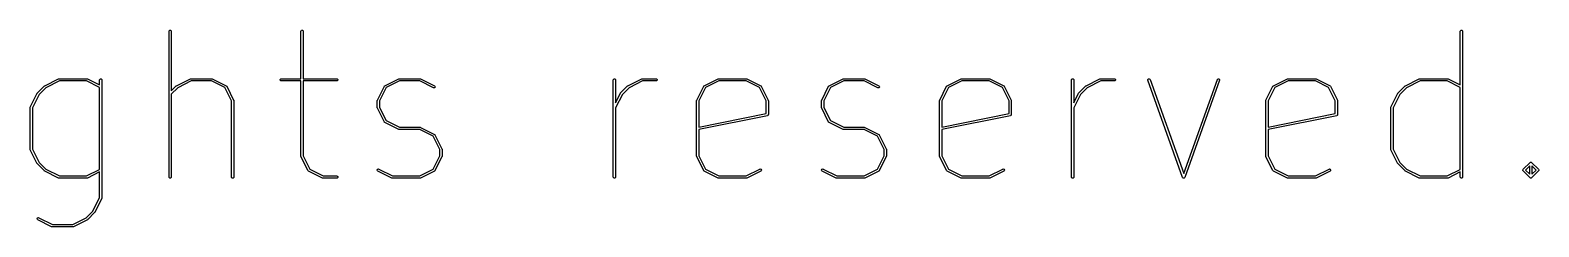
# Model space of a CAD drawing. Extents: x 2.12 to 4.45, y -4.67 to -3.06.
# Drawn here: x 4.3961 to 4.4478, y -4.5119 to -4.5051 of the extents above; entities that cross this region are included whole.
import ezdxf

# ---------------------------------------------------------------- set-up
doc = ezdxf.new("R2010")
doc.units = 0
doc.header["$MEASUREMENT"] = 0
doc.layers.add('BLACK', color=7, linetype='CONTINUOUS')

msp = doc.modelspace()

# ---------------------------------------------------------------- linework, layer by layer
at = {"layer": 'BLACK', "linetype": 'CONTINUOUS'}
for p, q in [((4.400869, -4.505183), (4.400872, -4.505168)), ((4.400869, -4.510183), (4.400869, -4.505183)), ((4.400872, -4.505168), (4.400893, -4.505147)), ((4.400893, -4.505147), (4.400923, -4.505147)), ((4.400923, -4.505147), (4.400945, -4.505168)), ((4.400945, -4.505168), (4.400948, -4.505183)), ((4.400948, -4.505183), (4.400948, -4.507231)), ((4.405393, -4.505183), (4.405396, -4.505168)), ((4.405393, -4.50681), (4.405393, -4.505183)), ((4.405396, -4.505168), (4.405417, -4.505147)), ((4.405417, -4.505147), (4.405447, -4.505147)), ((4.405447, -4.505147), (4.405469, -4.505168)), ((4.405469, -4.505168), (4.405471, -4.505183)), ((4.405471, -4.505183), (4.405471, -4.50681)), ((4.445155, -4.505183), (4.445158, -4.505168)), ((4.445155, -4.507024), (4.445155, -4.505183)), ((4.445158, -4.505168), (4.445179, -4.505147)), ((4.445179, -4.505147), (4.445209, -4.505147)), ((4.445209, -4.505147), (4.44523, -4.505168)), ((4.44523, -4.505168), (4.445233, -4.505183)), ((4.445233, -4.505183), (4.445233, -4.510183)), ((4.396357, -4.507298), (4.396595, -4.50706)), ((4.396646, -4.50712), (4.396417, -4.507349)), ((4.396595, -4.50706), (4.3966, -4.507056)), ((4.3966, -4.507056), (4.396605, -4.507053)), ((4.396605, -4.507053), (4.397081, -4.506814)), ((4.397108, -4.506889), (4.396646, -4.50712)), ((4.397081, -4.506814), (4.397083, -4.506814)), ((4.397083, -4.506814), (4.397084, -4.506813)), ((4.397084, -4.506813), (4.39709, -4.506812)), ((4.39709, -4.506812), (4.397096, -4.50681)), ((4.397096, -4.50681), (4.397097, -4.506811)), ((4.397097, -4.506811), (4.397099, -4.50681)), ((4.397099, -4.50681), (4.398051, -4.50681)), ((4.398042, -4.506889), (4.397108, -4.506889)), ((4.398488, -4.507112), (4.398042, -4.506889)), ((4.398051, -4.50681), (4.398053, -4.506811)), ((4.398053, -4.506811), (4.398054, -4.50681)), ((4.398054, -4.50681), (4.39806, -4.506812)), ((4.39806, -4.506812), (4.398066, -4.506813)), ((4.398066, -4.506813), (4.398067, -4.506814)), ((4.398067, -4.506814), (4.398069, -4.506814)), ((4.398069, -4.506814), (4.398488, -4.507024)), ((4.398488, -4.50685), (4.398491, -4.506835)), ((4.398488, -4.507024), (4.398488, -4.50685)), ((4.398488, -4.509921), (4.398488, -4.507112)), ((4.398491, -4.506835), (4.398512, -4.506813)), ((4.398512, -4.506813), (4.398542, -4.506813)), ((4.398542, -4.506813), (4.398564, -4.506835)), ((4.398564, -4.506835), (4.398567, -4.50685)), ((4.398567, -4.50685), (4.398567, -4.510897)), ((4.400948, -4.507231), (4.401119, -4.50706)), ((4.40117, -4.50712), (4.400948, -4.507342)), ((4.401119, -4.50706), (4.401124, -4.507056)), ((4.401124, -4.507056), (4.401129, -4.507053)), ((4.401129, -4.507053), (4.401605, -4.506814)), ((4.401632, -4.506889), (4.40117, -4.50712)), ((4.401605, -4.506814), (4.401607, -4.506814)), ((4.401607, -4.506813), (4.401614, -4.506812)), ((4.401607, -4.506814), (4.401607, -4.506813)), ((4.401614, -4.506812), (4.40162, -4.50681)), ((4.40162, -4.50681), (4.401621, -4.506811)), ((4.401621, -4.506811), (4.401623, -4.50681)), ((4.401623, -4.50681), (4.402337, -4.50681)), ((4.402328, -4.506889), (4.401632, -4.506889)), ((4.402784, -4.507117), (4.402328, -4.506889)), ((4.402337, -4.50681), (4.402339, -4.506811)), ((4.402339, -4.506811), (4.40234, -4.50681)), ((4.40234, -4.50681), (4.402346, -4.506812)), ((4.402346, -4.506812), (4.402352, -4.506813)), ((4.402352, -4.506813), (4.402353, -4.506814)), ((4.402353, -4.506814), (4.402354, -4.506814)), ((4.402354, -4.506814), (4.402831, -4.507053)), ((4.403012, -4.507573), (4.402784, -4.507117)), ((4.402831, -4.507053), (4.402837, -4.507057)), ((4.402837, -4.507057), (4.402839, -4.507058)), ((4.402839, -4.507058), (4.402841, -4.50706)), ((4.402841, -4.50706), (4.402843, -4.507062)), ((4.402843, -4.507062), (4.402844, -4.507064)), ((4.402844, -4.507064), (4.402848, -4.50707)), ((4.402848, -4.50707), (4.403086, -4.507546)), ((4.404681, -4.506835), (4.404703, -4.506813)), ((4.404681, -4.506865), (4.404681, -4.506835)), ((4.404703, -4.506886), (4.404681, -4.506865)), ((4.404703, -4.506813), (4.404718, -4.50681)), ((4.404718, -4.506889), (4.404703, -4.506886)), ((4.404718, -4.50681), (4.405393, -4.50681)), ((4.405393, -4.506889), (4.404718, -4.506889)), ((4.405393, -4.509469), (4.405393, -4.506889)), ((4.405471, -4.50681), (4.406623, -4.50681)), ((4.406623, -4.506889), (4.405471, -4.506889)), ((4.405471, -4.506889), (4.405471, -4.509459)), ((4.406623, -4.50681), (4.406638, -4.506813)), ((4.406638, -4.506886), (4.406623, -4.506889)), ((4.406638, -4.506813), (4.406659, -4.506835)), ((4.406659, -4.506865), (4.406638, -4.506886)), ((4.406659, -4.506835), (4.406659, -4.506865)), ((4.408016, -4.507546), (4.408254, -4.50707)), ((4.408319, -4.507117), (4.408091, -4.507573)), ((4.408254, -4.50707), (4.408259, -4.507064)), ((4.408259, -4.507062), (4.408262, -4.50706)), ((4.408259, -4.507064), (4.408259, -4.507062)), ((4.408262, -4.50706), (4.408263, -4.507058)), ((4.408263, -4.507058), (4.408265, -4.507057)), ((4.408265, -4.507057), (4.408272, -4.507053)), ((4.408272, -4.507053), (4.408748, -4.506814)), ((4.408775, -4.506889), (4.408319, -4.507117)), ((4.408748, -4.506814), (4.40875, -4.506814)), ((4.40875, -4.506813), (4.408757, -4.506812)), ((4.40875, -4.506814), (4.40875, -4.506813)), ((4.408757, -4.506812), (4.408763, -4.50681)), ((4.408763, -4.50681), (4.408764, -4.506811)), ((4.408764, -4.506811), (4.408765, -4.50681)), ((4.408765, -4.50681), (4.40948, -4.50681)), ((4.40947, -4.506889), (4.408775, -4.506889)), ((4.409938, -4.507123), (4.40947, -4.506889)), ((4.40948, -4.50681), (4.409482, -4.506811)), ((4.409482, -4.506811), (4.409483, -4.50681)), ((4.409483, -4.50681), (4.409489, -4.506812)), ((4.409489, -4.506812), (4.409495, -4.506813)), ((4.409495, -4.506813), (4.409495, -4.506814)), ((4.409495, -4.506814), (4.409497, -4.506814)), ((4.409497, -4.506814), (4.409974, -4.507053)), ((4.409953, -4.507127), (4.409938, -4.507123)), ((4.409982, -4.507118), (4.409953, -4.507127)), ((4.409974, -4.507053), (4.409986, -4.507062)), ((4.409995, -4.507091), (4.409982, -4.507118)), ((4.409986, -4.507062), (4.409995, -4.507091)), ((4.416107, -4.50685), (4.41611, -4.506835)), ((4.416107, -4.510183), (4.416107, -4.50685)), ((4.41611, -4.506835), (4.416131, -4.506813)), ((4.416131, -4.506813), (4.416161, -4.506813)), ((4.416161, -4.506813), (4.416183, -4.506835)), ((4.416183, -4.506835), (4.416186, -4.50685)), ((4.416186, -4.50685), (4.416186, -4.507635)), ((4.416357, -4.507298), (4.416595, -4.50706)), ((4.416646, -4.50712), (4.416417, -4.507349)), ((4.416595, -4.50706), (4.4166, -4.507056)), ((4.4166, -4.507056), (4.416605, -4.507053)), ((4.416605, -4.507053), (4.417081, -4.506814)), ((4.417108, -4.506889), (4.416646, -4.50712)), ((4.417081, -4.506814), (4.417083, -4.506814)), ((4.417083, -4.506814), (4.417084, -4.506813)), ((4.417084, -4.506813), (4.41709, -4.506812)), ((4.41709, -4.506812), (4.417096, -4.50681)), ((4.417096, -4.50681), (4.417097, -4.506811)), ((4.417097, -4.506811), (4.417099, -4.50681)), ((4.417099, -4.50681), (4.417575, -4.50681)), ((4.417575, -4.506889), (4.417108, -4.506889)), ((4.417575, -4.50681), (4.41759, -4.506813)), ((4.41759, -4.506886), (4.417575, -4.506889)), ((4.41759, -4.506813), (4.417611, -4.506835)), ((4.417611, -4.506865), (4.41759, -4.506886)), ((4.417611, -4.506835), (4.417611, -4.506865)), ((4.418968, -4.507546), (4.419206, -4.50707)), ((4.419271, -4.507117), (4.419043, -4.507573)), ((4.419206, -4.50707), (4.419211, -4.507064)), ((4.419211, -4.507064), (4.419212, -4.507062)), ((4.419212, -4.507062), (4.419214, -4.50706)), ((4.419214, -4.50706), (4.419216, -4.507058)), ((4.419216, -4.507058), (4.419218, -4.507057)), ((4.419218, -4.507057), (4.419224, -4.507053)), ((4.419224, -4.507053), (4.4197, -4.506814)), ((4.419727, -4.506889), (4.419271, -4.507117)), ((4.4197, -4.506814), (4.419702, -4.506814)), ((4.419702, -4.506814), (4.419703, -4.506813)), ((4.419703, -4.506813), (4.419709, -4.506812)), ((4.419709, -4.506812), (4.419715, -4.50681)), ((4.419715, -4.50681), (4.419716, -4.506811)), ((4.419716, -4.506811), (4.419718, -4.50681)), ((4.419718, -4.50681), (4.42067, -4.50681)), ((4.420661, -4.506889), (4.419727, -4.506889)), ((4.421117, -4.507117), (4.420661, -4.506889)), ((4.42067, -4.50681), (4.420672, -4.506811)), ((4.420672, -4.506811), (4.420673, -4.50681)), ((4.420673, -4.50681), (4.420679, -4.506812)), ((4.420679, -4.506812), (4.420685, -4.506813)), ((4.420685, -4.506813), (4.420686, -4.506814)), ((4.420686, -4.506814), (4.420688, -4.506814)), ((4.420688, -4.506814), (4.421164, -4.507053)), ((4.421345, -4.507573), (4.421117, -4.507117)), ((4.421164, -4.507053), (4.42117, -4.507057)), ((4.42117, -4.507057), (4.421172, -4.507058)), ((4.421172, -4.507058), (4.421174, -4.50706)), ((4.421174, -4.50706), (4.421176, -4.507062)), ((4.421176, -4.507062), (4.421177, -4.507064)), ((4.421177, -4.507064), (4.421182, -4.50707)), ((4.421182, -4.50707), (4.42142, -4.507546)), ((4.423254, -4.507546), (4.423492, -4.50707)), ((4.423557, -4.507117), (4.423329, -4.507573)), ((4.423492, -4.50707), (4.423497, -4.507064)), ((4.423497, -4.507064), (4.423498, -4.507062)), ((4.423498, -4.507062), (4.4235, -4.50706)), ((4.4235, -4.50706), (4.423502, -4.507058)), ((4.423502, -4.507058), (4.423504, -4.507057)), ((4.423504, -4.507057), (4.42351, -4.507053)), ((4.42351, -4.507053), (4.423986, -4.506814)), ((4.424013, -4.506889), (4.423557, -4.507117)), ((4.423986, -4.506814), (4.423988, -4.506814)), ((4.423988, -4.506813), (4.423995, -4.506812)), ((4.423988, -4.506814), (4.423988, -4.506813)), ((4.423995, -4.506812), (4.424001, -4.50681)), ((4.424001, -4.50681), (4.424002, -4.506811)), ((4.424002, -4.506811), (4.424004, -4.50681)), ((4.424004, -4.50681), (4.424718, -4.50681)), ((4.424709, -4.506889), (4.424013, -4.506889)), ((4.425176, -4.507123), (4.424709, -4.506889)), ((4.424718, -4.50681), (4.42472, -4.506811)), ((4.42472, -4.506811), (4.424721, -4.50681)), ((4.424721, -4.50681), (4.424727, -4.506812)), ((4.424727, -4.506812), (4.424733, -4.506813)), ((4.424733, -4.506813), (4.424734, -4.506814)), ((4.424734, -4.506814), (4.424735, -4.506814)), ((4.424735, -4.506814), (4.425212, -4.507053)), ((4.425191, -4.507127), (4.425176, -4.507123)), ((4.42522, -4.507118), (4.425191, -4.507127)), ((4.425212, -4.507053), (4.425224, -4.507062)), ((4.425233, -4.507091), (4.42522, -4.507118)), ((4.425224, -4.507062), (4.425233, -4.507091)), ((4.427302, -4.507546), (4.42754, -4.50707)), ((4.427604, -4.507117), (4.427376, -4.507573)), ((4.42754, -4.50707), (4.427545, -4.507064)), ((4.427545, -4.507062), (4.427547, -4.50706)), ((4.427545, -4.507064), (4.427545, -4.507062)), ((4.427547, -4.50706), (4.427549, -4.507058)), ((4.427549, -4.507058), (4.427551, -4.507057)), ((4.427551, -4.507057), (4.427557, -4.507053)), ((4.427557, -4.507053), (4.428034, -4.506814)), ((4.42806, -4.506889), (4.427604, -4.507117)), ((4.428034, -4.506814), (4.428035, -4.506814)), ((4.428035, -4.506814), (4.428036, -4.506813)), ((4.428036, -4.506813), (4.428042, -4.506812)), ((4.428042, -4.506812), (4.428048, -4.50681)), ((4.428048, -4.50681), (4.428049, -4.506811)), ((4.428049, -4.506811), (4.428051, -4.50681)), ((4.428051, -4.50681), (4.429004, -4.50681)), ((4.428994, -4.506889), (4.42806, -4.506889)), ((4.42945, -4.507117), (4.428994, -4.506889)), ((4.429004, -4.50681), (4.429005, -4.506811)), ((4.429005, -4.506811), (4.429006, -4.50681)), ((4.429006, -4.50681), (4.429012, -4.506812)), ((4.429012, -4.506812), (4.429019, -4.506813)), ((4.429019, -4.506813), (4.429019, -4.506814)), ((4.429019, -4.506814), (4.429021, -4.506814)), ((4.429021, -4.506814), (4.429497, -4.507053)), ((4.429678, -4.507573), (4.42945, -4.507117)), ((4.429497, -4.507053), (4.429504, -4.507057)), ((4.429504, -4.507057), (4.429506, -4.507058)), ((4.429506, -4.507058), (4.429507, -4.50706)), ((4.429507, -4.50706), (4.42951, -4.507062)), ((4.42951, -4.507062), (4.42951, -4.507064)), ((4.42951, -4.507064), (4.429515, -4.50707)), ((4.429515, -4.50707), (4.429753, -4.507546)), ((4.431821, -4.50685), (4.431824, -4.506835)), ((4.431821, -4.510183), (4.431821, -4.50685)), ((4.431824, -4.506835), (4.431846, -4.506813)), ((4.431846, -4.506813), (4.431876, -4.506813)), ((4.431876, -4.506813), (4.431897, -4.506835)), ((4.431897, -4.506835), (4.4319, -4.50685)), ((4.4319, -4.50685), (4.4319, -4.507635)), ((4.432071, -4.507298), (4.432309, -4.50706)), ((4.43236, -4.50712), (4.432131, -4.507349)), ((4.432309, -4.50706), (4.432314, -4.507056)), ((4.432314, -4.507056), (4.432319, -4.507053)), ((4.432319, -4.507053), (4.432795, -4.506814)), ((4.432822, -4.506889), (4.43236, -4.50712)), ((4.432795, -4.506814), (4.432797, -4.506814)), ((4.432797, -4.506814), (4.432798, -4.506813)), ((4.432798, -4.506813), (4.432804, -4.506812)), ((4.432804, -4.506812), (4.43281, -4.50681)), ((4.43281, -4.50681), (4.432811, -4.506811)), ((4.432811, -4.506811), (4.432813, -4.50681)), ((4.432813, -4.50681), (4.433289, -4.50681)), ((4.433289, -4.506889), (4.432822, -4.506889)), ((4.433289, -4.50681), (4.433304, -4.506813)), ((4.433304, -4.506886), (4.433289, -4.506889)), ((4.433304, -4.506813), (4.433326, -4.506835)), ((4.433326, -4.506865), (4.433304, -4.506886)), ((4.433326, -4.506835), (4.433326, -4.506865)), ((4.43444, -4.506848), (4.434453, -4.50682)), ((4.434443, -4.506863), (4.43444, -4.506848)), ((4.435633, -4.510196), (4.434443, -4.506863)), ((4.434453, -4.50682), (4.434482, -4.50681)), ((4.434482, -4.50681), (4.434509, -4.506823)), ((4.434509, -4.506823), (4.434517, -4.506836)), ((4.434517, -4.506836), (4.43567, -4.510066)), ((4.43567, -4.510066), (4.436824, -4.506836)), ((4.436898, -4.506863), (4.435707, -4.510196)), ((4.436824, -4.506836), (4.436832, -4.506823)), ((4.436832, -4.506823), (4.436859, -4.50681)), ((4.436859, -4.50681), (4.436887, -4.50682)), ((4.436887, -4.50682), (4.4369, -4.506848)), ((4.4369, -4.506848), (4.436898, -4.506863)), ((4.438492, -4.507546), (4.43873, -4.50707)), ((4.438795, -4.507117), (4.438567, -4.507573)), ((4.43873, -4.50707), (4.438735, -4.507064)), ((4.438735, -4.507064), (4.438736, -4.507062)), ((4.438736, -4.507062), (4.438738, -4.50706)), ((4.438738, -4.50706), (4.43874, -4.507058)), ((4.43874, -4.507058), (4.438742, -4.507057)), ((4.438742, -4.507057), (4.438748, -4.507053)), ((4.438748, -4.507053), (4.439224, -4.506814)), ((4.439251, -4.506889), (4.438795, -4.507117)), ((4.439224, -4.506814), (4.439226, -4.506814)), ((4.439226, -4.506814), (4.439227, -4.506813)), ((4.439227, -4.506813), (4.439233, -4.506812)), ((4.439233, -4.506812), (4.439239, -4.50681)), ((4.439239, -4.50681), (4.43924, -4.506811)), ((4.43924, -4.506811), (4.439242, -4.50681)), ((4.439242, -4.50681), (4.440194, -4.50681)), ((4.440185, -4.506889), (4.439251, -4.506889)), ((4.440641, -4.507117), (4.440185, -4.506889)), ((4.440194, -4.50681), (4.440196, -4.506811)), ((4.440196, -4.506811), (4.440197, -4.50681)), ((4.440197, -4.50681), (4.440203, -4.506812)), ((4.440203, -4.506812), (4.440209, -4.506813)), ((4.440209, -4.506813), (4.44021, -4.506814)), ((4.44021, -4.506814), (4.440212, -4.506814)), ((4.440212, -4.506814), (4.440688, -4.507053)), ((4.440869, -4.507573), (4.440641, -4.507117)), ((4.440688, -4.507053), (4.440694, -4.507057)), ((4.440694, -4.507057), (4.440696, -4.507058)), ((4.440696, -4.507058), (4.440698, -4.50706)), ((4.440698, -4.50706), (4.4407, -4.507062)), ((4.4407, -4.507062), (4.440701, -4.507064)), ((4.440701, -4.507064), (4.440705, -4.50707)), ((4.440705, -4.50707), (4.440944, -4.507546)), ((4.443023, -4.507298), (4.443261, -4.50706)), ((4.443313, -4.50712), (4.443084, -4.507349)), ((4.443261, -4.50706), (4.443267, -4.507056)), ((4.443267, -4.507056), (4.443272, -4.507053)), ((4.443272, -4.507053), (4.443748, -4.506814)), ((4.443775, -4.506889), (4.443313, -4.50712)), ((4.443748, -4.506814), (4.44375, -4.506814)), ((4.44375, -4.506813), (4.443757, -4.506812)), ((4.44375, -4.506814), (4.44375, -4.506813)), ((4.443757, -4.506812), (4.443763, -4.50681)), ((4.443763, -4.50681), (4.443764, -4.506811)), ((4.443764, -4.506811), (4.443765, -4.50681)), ((4.443765, -4.50681), (4.444718, -4.50681)), ((4.444709, -4.506889), (4.443775, -4.506889)), ((4.445155, -4.507112), (4.444709, -4.506889)), ((4.444718, -4.50681), (4.44472, -4.506811)), ((4.44472, -4.506811), (4.444721, -4.50681)), ((4.444721, -4.50681), (4.444727, -4.506812)), ((4.444727, -4.506812), (4.444733, -4.506813)), ((4.444733, -4.506813), (4.444734, -4.506814)), ((4.444734, -4.506814), (4.444735, -4.506814)), ((4.444735, -4.506814), (4.445155, -4.507024)), ((4.445155, -4.509921), (4.445155, -4.507112)), ((4.396107, -4.507799), (4.396109, -4.507793)), ((4.396107, -4.5078), (4.396107, -4.507799)), ((4.396107, -4.507802), (4.396107, -4.5078)), ((4.396109, -4.507793), (4.39611, -4.507787)), ((4.39611, -4.507787), (4.396111, -4.507786)), ((4.396111, -4.507784), (4.396349, -4.507308)), ((4.396111, -4.507786), (4.396111, -4.507784)), ((4.396417, -4.507349), (4.396186, -4.507811)), ((4.396349, -4.507308), (4.396353, -4.507303)), ((4.396353, -4.507303), (4.396357, -4.507298)), ((4.400948, -4.507342), (4.400948, -4.510183)), ((4.403012, -4.510183), (4.403012, -4.507573)), ((4.403086, -4.507546), (4.403087, -4.507548)), ((4.403087, -4.507548), (4.403088, -4.507549)), ((4.403088, -4.507549), (4.403089, -4.507555)), ((4.403089, -4.507555), (4.40309, -4.507561)), ((4.40309, -4.507561), (4.40309, -4.507562)), ((4.40309, -4.507562), (4.403091, -4.507564)), ((4.403091, -4.507564), (4.403091, -4.510183)), ((4.408012, -4.507561), (4.408014, -4.507555)), ((4.408012, -4.507562), (4.408012, -4.507561)), ((4.408012, -4.507564), (4.408012, -4.507562)), ((4.408012, -4.507802), (4.408012, -4.507564)), ((4.408014, -4.507555), (4.408015, -4.507549)), ((4.408015, -4.507548), (4.408016, -4.507546)), ((4.408015, -4.507549), (4.408015, -4.507548)), ((4.408091, -4.507573), (4.408091, -4.507793)), ((4.408091, -4.507793), (4.408319, -4.508249)), ((4.416186, -4.507635), (4.416349, -4.507308)), ((4.416417, -4.507349), (4.416186, -4.507811)), ((4.416349, -4.507308), (4.416353, -4.507303)), ((4.416353, -4.507303), (4.416357, -4.507298)), ((4.418964, -4.507561), (4.418966, -4.507555)), ((4.418965, -4.507562), (4.418964, -4.507561)), ((4.418964, -4.507564), (4.418965, -4.507562)), ((4.418964, -4.509469), (4.418964, -4.507564)), ((4.418966, -4.507555), (4.418967, -4.507549)), ((4.418967, -4.507549), (4.418968, -4.507548)), ((4.418968, -4.507548), (4.418968, -4.507546)), ((4.419043, -4.507573), (4.419043, -4.508468)), ((4.421345, -4.508008), (4.421345, -4.507573)), ((4.42142, -4.507546), (4.42142, -4.507548)), ((4.42142, -4.507548), (4.421421, -4.507549)), ((4.421421, -4.507549), (4.421422, -4.507555)), ((4.421422, -4.507555), (4.421424, -4.507561)), ((4.421424, -4.507561), (4.421423, -4.507562)), ((4.421423, -4.507562), (4.421424, -4.507564)), ((4.421424, -4.507564), (4.421424, -4.50804)), ((4.42325, -4.507561), (4.423252, -4.507555)), ((4.42325, -4.507562), (4.42325, -4.507561)), ((4.42325, -4.507564), (4.42325, -4.507562)), ((4.42325, -4.507802), (4.42325, -4.507564)), ((4.423252, -4.507555), (4.423253, -4.507549)), ((4.423253, -4.507549), (4.423254, -4.507548)), ((4.423254, -4.507548), (4.423254, -4.507546)), ((4.423329, -4.507573), (4.423329, -4.507793)), ((4.423329, -4.507793), (4.423557, -4.508249)), ((4.427298, -4.507561), (4.427299, -4.507555)), ((4.427298, -4.507562), (4.427298, -4.507561)), ((4.427298, -4.507564), (4.427298, -4.507562)), ((4.427298, -4.509469), (4.427298, -4.507564)), ((4.427299, -4.507555), (4.427301, -4.507549)), ((4.427301, -4.507548), (4.427302, -4.507546)), ((4.427301, -4.507549), (4.427301, -4.507548)), ((4.427376, -4.507573), (4.427376, -4.508468)), ((4.429678, -4.508008), (4.429678, -4.507573)), ((4.429753, -4.507546), (4.429754, -4.507548)), ((4.429754, -4.507548), (4.429754, -4.507549)), ((4.429754, -4.507549), (4.429755, -4.507555)), ((4.429755, -4.507555), (4.429757, -4.507561)), ((4.429757, -4.507561), (4.429757, -4.507562)), ((4.429757, -4.507562), (4.429757, -4.507564)), ((4.429757, -4.507564), (4.429757, -4.50804)), ((4.4319, -4.507635), (4.432064, -4.507308)), ((4.432131, -4.507349), (4.4319, -4.507811)), ((4.432064, -4.507308), (4.432067, -4.507303)), ((4.432067, -4.507303), (4.432071, -4.507298)), ((4.438488, -4.507561), (4.43849, -4.507555)), ((4.438488, -4.507562), (4.438488, -4.507561)), ((4.438488, -4.507564), (4.438488, -4.507562)), ((4.438488, -4.509469), (4.438488, -4.507564)), ((4.43849, -4.507555), (4.438491, -4.507549)), ((4.438491, -4.507549), (4.438492, -4.507548)), ((4.438492, -4.507548), (4.438492, -4.507546)), ((4.438567, -4.507573), (4.438567, -4.508468)), ((4.440869, -4.508008), (4.440869, -4.507573)), ((4.440944, -4.507546), (4.440944, -4.507548)), ((4.440944, -4.507548), (4.440945, -4.507549)), ((4.440945, -4.507549), (4.440946, -4.507555)), ((4.440946, -4.507555), (4.440948, -4.507561)), ((4.440948, -4.507561), (4.440947, -4.507562)), ((4.440947, -4.507562), (4.440948, -4.507564)), ((4.440948, -4.507564), (4.440948, -4.50804)), ((4.442774, -4.507799), (4.442775, -4.507793)), ((4.442774, -4.5078), (4.442774, -4.507799)), ((4.442774, -4.507802), (4.442774, -4.5078)), ((4.442775, -4.507793), (4.442777, -4.507787)), ((4.442777, -4.507786), (4.442778, -4.507784)), ((4.442777, -4.507787), (4.442777, -4.507786)), ((4.442778, -4.507784), (4.443016, -4.507308)), ((4.443084, -4.507349), (4.442852, -4.507811)), ((4.443016, -4.507308), (4.44302, -4.507303)), ((4.44302, -4.507303), (4.443023, -4.507298)), ((4.396107, -4.509231), (4.396107, -4.507802)), ((4.396186, -4.507811), (4.396186, -4.509221)), ((4.408012, -4.507804), (4.408012, -4.507802)), ((4.408012, -4.507805), (4.408012, -4.507804)), ((4.408014, -4.507811), (4.408012, -4.507805)), ((4.408015, -4.507817), (4.408014, -4.507811)), ((4.408015, -4.507818), (4.408015, -4.507817)), ((4.408016, -4.50782), (4.408015, -4.507818)), ((4.408254, -4.508296), (4.408016, -4.50782)), ((4.408259, -4.508302), (4.408254, -4.508296)), ((4.408259, -4.508304), (4.408259, -4.508302)), ((4.408262, -4.508306), (4.408259, -4.508304)), ((4.408263, -4.508308), (4.408262, -4.508306)), ((4.408265, -4.508309), (4.408263, -4.508308)), ((4.408272, -4.508313), (4.408265, -4.508309)), ((4.408748, -4.508552), (4.408272, -4.508313)), ((4.408319, -4.508249), (4.408775, -4.508477)), ((4.416186, -4.507811), (4.416186, -4.510183)), ((4.419043, -4.508468), (4.421345, -4.508008)), ((4.421392, -4.508079), (4.419043, -4.508549)), ((4.421398, -4.508077), (4.421392, -4.508079)), ((4.4214, -4.508077), (4.421398, -4.508077)), ((4.421401, -4.508075), (4.4214, -4.508077)), ((4.421406, -4.508073), (4.421401, -4.508075)), ((4.421413, -4.508063), (4.421406, -4.508073)), ((4.421421, -4.508055), (4.421413, -4.508063)), ((4.421422, -4.508049), (4.421421, -4.508055)), ((4.421423, -4.508048), (4.421422, -4.508049)), ((4.421424, -4.50804), (4.421423, -4.508046)), ((4.421423, -4.508046), (4.421423, -4.508048)), ((4.42325, -4.507804), (4.42325, -4.507802)), ((4.42325, -4.507805), (4.42325, -4.507804)), ((4.423252, -4.507811), (4.42325, -4.507805)), ((4.423253, -4.507817), (4.423252, -4.507811)), ((4.423254, -4.507818), (4.423253, -4.507817)), ((4.423254, -4.50782), (4.423254, -4.507818)), ((4.423492, -4.508296), (4.423254, -4.50782)), ((4.423497, -4.508302), (4.423492, -4.508296)), ((4.423498, -4.508304), (4.423497, -4.508302)), ((4.4235, -4.508306), (4.423498, -4.508304)), ((4.423502, -4.508308), (4.4235, -4.508306)), ((4.423504, -4.508309), (4.423502, -4.508308)), ((4.42351, -4.508313), (4.423504, -4.508309)), ((4.423986, -4.508552), (4.42351, -4.508313)), ((4.423557, -4.508249), (4.424013, -4.508477)), ((4.427376, -4.508468), (4.429678, -4.508008)), ((4.429726, -4.508079), (4.427376, -4.508549)), ((4.429731, -4.508077), (4.429726, -4.508079)), ((4.429733, -4.508077), (4.429731, -4.508077)), ((4.429734, -4.508075), (4.429733, -4.508077)), ((4.42974, -4.508073), (4.429734, -4.508075)), ((4.429746, -4.508063), (4.42974, -4.508073)), ((4.429754, -4.508055), (4.429746, -4.508063)), ((4.429755, -4.508049), (4.429754, -4.508055)), ((4.429756, -4.508048), (4.429755, -4.508049)), ((4.429757, -4.50804), (4.429756, -4.508046)), ((4.429756, -4.508046), (4.429756, -4.508048)), ((4.4319, -4.507811), (4.4319, -4.510183)), ((4.438567, -4.508468), (4.440869, -4.508008)), ((4.440916, -4.508079), (4.438567, -4.508549)), ((4.440921, -4.508077), (4.440916, -4.508079)), ((4.440923, -4.508077), (4.440921, -4.508077)), ((4.440925, -4.508075), (4.440923, -4.508077)), ((4.44093, -4.508073), (4.440925, -4.508075)), ((4.440937, -4.508063), (4.44093, -4.508073)), ((4.440945, -4.508055), (4.440937, -4.508063)), ((4.440946, -4.508049), (4.440945, -4.508055)), ((4.440947, -4.508048), (4.440946, -4.508049)), ((4.440948, -4.50804), (4.440947, -4.508046)), ((4.440947, -4.508046), (4.440947, -4.508048)), ((4.442774, -4.509231), (4.442774, -4.507802)), ((4.442852, -4.507811), (4.442852, -4.509221)), ((4.40875, -4.508552), (4.408748, -4.508552)), ((4.40875, -4.508553), (4.40875, -4.508552)), ((4.408757, -4.508554), (4.40875, -4.508553)), ((4.408763, -4.508556), (4.408757, -4.508554)), ((4.408764, -4.508555), (4.408763, -4.508556)), ((4.408765, -4.508556), (4.408764, -4.508555)), ((4.40947, -4.508556), (4.408765, -4.508556)), ((4.408775, -4.508477), (4.40948, -4.508477)), ((4.409927, -4.508784), (4.40947, -4.508556)), ((4.40948, -4.508477), (4.409482, -4.508477)), ((4.409482, -4.508477), (4.409483, -4.508477)), ((4.409483, -4.508477), (4.409489, -4.508479)), ((4.409489, -4.508479), (4.409495, -4.50848)), ((4.409495, -4.50848), (4.409495, -4.508481)), ((4.409495, -4.508481), (4.409497, -4.508481)), ((4.409497, -4.508481), (4.409974, -4.508719)), ((4.410155, -4.50924), (4.409927, -4.508784)), ((4.409974, -4.508719), (4.40998, -4.508724)), ((4.40998, -4.508724), (4.409982, -4.508725)), ((4.409982, -4.508725), (4.409983, -4.508727)), ((4.409983, -4.508727), (4.409986, -4.508729)), ((4.409986, -4.508729), (4.409986, -4.508731)), ((4.409986, -4.508731), (4.409991, -4.508737)), ((4.409991, -4.508737), (4.410229, -4.509213)), ((4.419043, -4.508549), (4.419043, -4.509459)), ((4.423988, -4.508552), (4.423986, -4.508552)), ((4.423988, -4.508553), (4.423988, -4.508552)), ((4.423995, -4.508554), (4.423988, -4.508553)), ((4.424001, -4.508556), (4.423995, -4.508554)), ((4.424002, -4.508555), (4.424001, -4.508556)), ((4.424004, -4.508556), (4.424002, -4.508555)), ((4.424709, -4.508556), (4.424004, -4.508556)), ((4.424013, -4.508477), (4.424718, -4.508477)), ((4.425165, -4.508784), (4.424709, -4.508556)), ((4.424718, -4.508477), (4.42472, -4.508477)), ((4.42472, -4.508477), (4.424721, -4.508477)), ((4.424721, -4.508477), (4.424727, -4.508479)), ((4.424727, -4.508479), (4.424733, -4.50848)), ((4.424733, -4.50848), (4.424734, -4.508481)), ((4.424734, -4.508481), (4.424735, -4.508481)), ((4.424735, -4.508481), (4.425212, -4.508719)), ((4.425393, -4.50924), (4.425165, -4.508784)), ((4.425212, -4.508719), (4.425218, -4.508724)), ((4.425218, -4.508724), (4.42522, -4.508725)), ((4.42522, -4.508725), (4.425222, -4.508727)), ((4.425222, -4.508727), (4.425224, -4.508729)), ((4.425224, -4.508729), (4.425224, -4.508731)), ((4.425224, -4.508731), (4.425229, -4.508737)), ((4.425229, -4.508737), (4.425467, -4.509213)), ((4.427376, -4.508549), (4.427376, -4.509459)), ((4.438567, -4.508549), (4.438567, -4.509459)), ((4.396107, -4.509233), (4.396107, -4.509231)), ((4.396109, -4.509239), (4.396107, -4.509233)), ((4.396107, -4.509233), (4.396107, -4.509233)), ((4.39611, -4.509246), (4.396109, -4.509239)), ((4.396111, -4.509246), (4.39611, -4.509246)), ((4.396111, -4.509248), (4.396111, -4.509246)), ((4.396349, -4.509724), (4.396111, -4.509248)), ((4.396186, -4.509221), (4.396417, -4.509683)), ((4.410155, -4.509459), (4.410155, -4.50924)), ((4.410229, -4.509213), (4.41023, -4.509215)), ((4.41023, -4.509215), (4.41023, -4.509216)), ((4.41023, -4.509216), (4.410232, -4.509222)), ((4.410232, -4.509222), (4.410233, -4.509228)), ((4.410233, -4.509228), (4.410233, -4.509229)), ((4.410233, -4.509229), (4.410233, -4.509231)), ((4.410233, -4.509231), (4.410233, -4.509469)), ((4.425393, -4.509459), (4.425393, -4.50924)), ((4.425467, -4.509213), (4.425468, -4.509215)), ((4.425468, -4.509215), (4.425469, -4.509216)), ((4.425469, -4.509216), (4.42547, -4.509222)), ((4.42547, -4.509222), (4.425471, -4.509228)), ((4.425471, -4.509228), (4.425471, -4.509229)), ((4.425471, -4.509229), (4.425471, -4.509231)), ((4.425471, -4.509231), (4.425471, -4.509469)), ((4.442774, -4.509233), (4.442774, -4.509231)), ((4.442775, -4.509239), (4.442774, -4.509233)), ((4.442774, -4.509233), (4.442774, -4.509233)), ((4.442777, -4.509246), (4.442775, -4.509239)), ((4.442778, -4.509248), (4.442777, -4.509246)), ((4.442777, -4.509246), (4.442777, -4.509246)), ((4.443016, -4.509724), (4.442778, -4.509248)), ((4.442852, -4.509221), (4.443084, -4.509683)), ((4.396353, -4.509729), (4.396349, -4.509724)), ((4.396357, -4.509735), (4.396353, -4.509729)), ((4.396595, -4.509973), (4.396357, -4.509735)), ((4.396417, -4.509683), (4.396646, -4.509913)), ((4.405393, -4.509471), (4.405393, -4.509469)), ((4.405394, -4.509478), (4.405393, -4.509471)), ((4.405393, -4.509471), (4.405393, -4.509471)), ((4.405396, -4.509484), (4.405394, -4.509478)), ((4.405397, -4.509486), (4.405396, -4.509484)), ((4.405396, -4.509484), (4.405396, -4.509484)), ((4.405635, -4.509963), (4.405397, -4.509486)), ((4.405471, -4.509459), (4.4057, -4.509916)), ((4.409927, -4.509916), (4.410155, -4.509459)), ((4.410229, -4.509486), (4.409991, -4.509963)), ((4.41023, -4.509484), (4.410229, -4.509486)), ((4.410232, -4.509478), (4.41023, -4.509484)), ((4.41023, -4.509484), (4.41023, -4.509484)), ((4.410233, -4.509471), (4.410232, -4.509478)), ((4.410233, -4.509469), (4.410233, -4.509471)), ((4.410233, -4.509471), (4.410233, -4.509471)), ((4.418965, -4.509471), (4.418964, -4.509469)), ((4.418966, -4.509478), (4.418964, -4.509471)), ((4.418964, -4.509471), (4.418965, -4.509471)), ((4.418967, -4.509484), (4.418966, -4.509478)), ((4.418968, -4.509484), (4.418967, -4.509484)), ((4.418968, -4.509486), (4.418968, -4.509484)), ((4.419206, -4.509963), (4.418968, -4.509486)), ((4.419043, -4.509459), (4.419271, -4.509916)), ((4.425165, -4.509916), (4.425393, -4.509459)), ((4.425467, -4.509486), (4.425229, -4.509963)), ((4.425468, -4.509484), (4.425467, -4.509486)), ((4.425469, -4.509484), (4.425468, -4.509484)), ((4.42547, -4.509478), (4.425469, -4.509484)), ((4.425471, -4.509471), (4.42547, -4.509478)), ((4.425471, -4.509469), (4.425471, -4.509471)), ((4.425471, -4.509471), (4.425471, -4.509471)), ((4.427298, -4.509471), (4.427298, -4.509469)), ((4.427299, -4.509478), (4.427298, -4.509471)), ((4.427298, -4.509471), (4.427298, -4.509471)), ((4.427301, -4.509484), (4.427299, -4.509478)), ((4.427302, -4.509486), (4.427301, -4.509484)), ((4.427301, -4.509484), (4.427301, -4.509484)), ((4.42754, -4.509963), (4.427302, -4.509486)), ((4.427376, -4.509459), (4.427604, -4.509916)), ((4.438488, -4.509471), (4.438488, -4.509469)), ((4.43849, -4.509478), (4.438488, -4.509471)), ((4.438488, -4.509471), (4.438488, -4.509471)), ((4.438491, -4.509484), (4.43849, -4.509478)), ((4.438492, -4.509484), (4.438491, -4.509484)), ((4.438492, -4.509486), (4.438492, -4.509484)), ((4.43873, -4.509963), (4.438492, -4.509486)), ((4.438567, -4.509459), (4.438795, -4.509916)), ((4.44302, -4.509729), (4.443016, -4.509724)), ((4.443023, -4.509735), (4.44302, -4.509729)), ((4.443261, -4.509973), (4.443023, -4.509735)), ((4.443084, -4.509683), (4.443313, -4.509913)), ((4.447309, -4.509917), (4.447547, -4.509679)), ((4.447536, -4.509802), (4.447393, -4.509945)), ((4.447536, -4.510088), (4.447536, -4.509802)), ((4.447547, -4.509679), (4.44756, -4.50967)), ((4.44756, -4.50967), (4.44759, -4.50967)), ((4.44759, -4.50967), (4.44759, -4.50967)), ((4.44759, -4.50967), (4.447603, -4.509679)), ((4.447603, -4.509679), (4.447841, -4.509917)), ((4.447757, -4.509945), (4.447614, -4.509802)), ((4.447614, -4.509802), (4.447614, -4.510088)), ((4.3966, -4.509976), (4.396595, -4.509973)), ((4.396605, -4.50998), (4.3966, -4.509976)), ((4.397081, -4.510218), (4.396605, -4.50998)), ((4.396646, -4.509913), (4.397108, -4.510144)), ((4.397083, -4.510219), (4.397081, -4.510218)), ((4.397084, -4.510219), (4.397083, -4.510219)), ((4.39709, -4.510221), (4.397084, -4.510219)), ((4.397096, -4.510222), (4.39709, -4.510221)), ((4.397097, -4.510222), (4.397096, -4.510222)), ((4.397099, -4.510222), (4.397097, -4.510222)), ((4.398051, -4.510222), (4.397099, -4.510222)), ((4.397108, -4.510144), (4.398042, -4.510144)), ((4.398042, -4.510144), (4.398488, -4.509921)), ((4.398053, -4.510222), (4.398051, -4.510222)), ((4.398054, -4.510222), (4.398053, -4.510222)), ((4.39806, -4.510221), (4.398054, -4.510222)), ((4.398066, -4.510219), (4.39806, -4.510221)), ((4.398067, -4.510219), (4.398066, -4.510219)), ((4.398069, -4.510218), (4.398067, -4.510219)), ((4.398488, -4.510009), (4.398069, -4.510218)), ((4.398488, -4.510888), (4.398488, -4.510009)), ((4.400872, -4.510198), (4.400869, -4.510183)), ((4.400893, -4.510219), (4.400872, -4.510198)), ((4.400923, -4.510219), (4.400893, -4.510219)), ((4.400945, -4.510198), (4.400923, -4.510219)), ((4.400948, -4.510183), (4.400945, -4.510198)), ((4.403015, -4.510198), (4.403012, -4.510183)), ((4.403036, -4.510219), (4.403015, -4.510198)), ((4.403066, -4.510219), (4.403036, -4.510219)), ((4.403088, -4.510198), (4.403066, -4.510219)), ((4.403091, -4.510183), (4.403088, -4.510198)), ((4.40564, -4.509969), (4.405635, -4.509963)), ((4.40564, -4.509971), (4.40564, -4.509969)), ((4.405643, -4.509972), (4.40564, -4.509971)), ((4.405644, -4.509975), (4.405643, -4.509972)), ((4.405646, -4.509975), (4.405644, -4.509975)), ((4.405653, -4.50998), (4.405646, -4.509975)), ((4.406129, -4.510218), (4.405653, -4.50998)), ((4.4057, -4.509916), (4.406156, -4.510144)), ((4.406131, -4.510219), (4.406129, -4.510218)), ((4.406137, -4.510221), (4.406131, -4.510219)), ((4.406131, -4.510219), (4.406131, -4.510219)), ((4.406144, -4.510222), (4.406137, -4.510221)), ((4.406146, -4.510222), (4.406144, -4.510222)), ((4.406144, -4.510222), (4.406144, -4.510222)), ((4.406623, -4.510222), (4.406146, -4.510222)), ((4.406156, -4.510144), (4.406623, -4.510144)), ((4.406623, -4.510144), (4.406638, -4.510147)), ((4.406638, -4.510219), (4.406623, -4.510222)), ((4.406638, -4.510147), (4.406659, -4.510168)), ((4.406659, -4.510198), (4.406638, -4.510219)), ((4.406659, -4.510168), (4.406659, -4.510198)), ((4.408012, -4.509942), (4.408025, -4.509915)), ((4.408021, -4.509971), (4.408012, -4.509942)), ((4.408034, -4.50998), (4.408021, -4.509971)), ((4.408025, -4.509915), (4.408054, -4.509906)), ((4.40851, -4.510218), (4.408034, -4.50998)), ((4.408054, -4.509906), (4.408069, -4.50991)), ((4.408069, -4.50991), (4.408537, -4.510144)), ((4.408512, -4.510219), (4.40851, -4.510218)), ((4.408518, -4.510221), (4.408512, -4.510219)), ((4.408512, -4.510219), (4.408512, -4.510219)), ((4.408525, -4.510222), (4.408518, -4.510221)), ((4.408527, -4.510222), (4.408525, -4.510222)), ((4.408525, -4.510222), (4.408525, -4.510222)), ((4.40948, -4.510222), (4.408527, -4.510222)), ((4.408537, -4.510144), (4.40947, -4.510144)), ((4.40947, -4.510144), (4.409927, -4.509916)), ((4.409482, -4.510222), (4.40948, -4.510222)), ((4.409483, -4.510222), (4.409482, -4.510222)), ((4.409489, -4.510221), (4.409483, -4.510222)), ((4.409495, -4.510219), (4.409489, -4.510221)), ((4.409497, -4.510218), (4.409495, -4.510219)), ((4.409495, -4.510219), (4.409495, -4.510219)), ((4.409974, -4.50998), (4.409497, -4.510218)), ((4.40998, -4.509975), (4.409974, -4.50998)), ((4.409982, -4.509975), (4.40998, -4.509975)), ((4.409983, -4.509972), (4.409982, -4.509975)), ((4.409986, -4.509971), (4.409983, -4.509972)), ((4.409991, -4.509963), (4.409986, -4.509969)), ((4.409986, -4.509969), (4.409986, -4.509971)), ((4.41611, -4.510198), (4.416107, -4.510183)), ((4.416131, -4.510219), (4.41611, -4.510198)), ((4.416161, -4.510219), (4.416131, -4.510219)), ((4.416183, -4.510198), (4.416161, -4.510219)), ((4.416186, -4.510183), (4.416183, -4.510198)), ((4.419211, -4.509969), (4.419206, -4.509963)), ((4.419212, -4.509971), (4.419211, -4.509969)), ((4.419214, -4.509972), (4.419212, -4.509971)), ((4.419216, -4.509975), (4.419214, -4.509972)), ((4.419218, -4.509975), (4.419216, -4.509975)), ((4.419224, -4.50998), (4.419218, -4.509975)), ((4.4197, -4.510218), (4.419224, -4.50998)), ((4.419271, -4.509916), (4.419727, -4.510144)), ((4.419702, -4.510219), (4.4197, -4.510218)), ((4.419703, -4.510219), (4.419702, -4.510219)), ((4.419709, -4.510221), (4.419703, -4.510219)), ((4.419715, -4.510222), (4.419709, -4.510221)), ((4.419716, -4.510222), (4.419715, -4.510222)), ((4.419718, -4.510222), (4.419716, -4.510222)), ((4.42067, -4.510222), (4.419718, -4.510222)), ((4.419727, -4.510144), (4.420661, -4.510144)), ((4.420661, -4.510144), (4.421129, -4.50991)), ((4.420672, -4.510222), (4.42067, -4.510222)), ((4.420673, -4.510222), (4.420672, -4.510222)), ((4.420679, -4.510221), (4.420673, -4.510222)), ((4.420685, -4.510219), (4.420679, -4.510221)), ((4.420686, -4.510219), (4.420685, -4.510219)), ((4.420688, -4.510218), (4.420686, -4.510219)), ((4.421164, -4.50998), (4.420688, -4.510218)), ((4.421129, -4.50991), (4.421144, -4.509906)), ((4.421144, -4.509906), (4.421172, -4.509915)), ((4.421176, -4.509971), (4.421164, -4.50998)), ((4.421172, -4.509915), (4.421186, -4.509942)), ((4.421186, -4.509942), (4.421176, -4.509971)), ((4.42325, -4.509942), (4.423263, -4.509915)), ((4.423259, -4.509971), (4.42325, -4.509942)), ((4.423272, -4.50998), (4.423259, -4.509971)), ((4.423263, -4.509915), (4.423292, -4.509906)), ((4.423748, -4.510218), (4.423272, -4.50998)), ((4.423292, -4.509906), (4.423307, -4.50991)), ((4.423307, -4.50991), (4.423775, -4.510144)), ((4.42375, -4.510219), (4.423748, -4.510218)), ((4.423756, -4.510221), (4.42375, -4.510219)), ((4.42375, -4.510219), (4.42375, -4.510219)), ((4.423763, -4.510222), (4.423756, -4.510221)), ((4.423764, -4.510222), (4.423763, -4.510222)), ((4.423765, -4.510222), (4.423764, -4.510222)), ((4.424718, -4.510222), (4.423765, -4.510222)), ((4.423775, -4.510144), (4.424709, -4.510144)), ((4.424709, -4.510144), (4.425165, -4.509916)), ((4.42472, -4.510222), (4.424718, -4.510222)), ((4.424721, -4.510222), (4.42472, -4.510222)), ((4.424727, -4.510221), (4.424721, -4.510222)), ((4.424733, -4.510219), (4.424727, -4.510221)), ((4.424734, -4.510219), (4.424733, -4.510219)), ((4.424735, -4.510218), (4.424734, -4.510219)), ((4.425212, -4.50998), (4.424735, -4.510218)), ((4.425218, -4.509975), (4.425212, -4.50998)), ((4.42522, -4.509975), (4.425218, -4.509975)), ((4.425222, -4.509972), (4.42522, -4.509975)), ((4.425224, -4.509971), (4.425222, -4.509972)), ((4.425229, -4.509963), (4.425224, -4.509969)), ((4.425224, -4.509969), (4.425224, -4.509971)), ((4.427545, -4.509969), (4.42754, -4.509963)), ((4.427545, -4.509971), (4.427545, -4.509969)), ((4.427547, -4.509972), (4.427545, -4.509971)), ((4.427549, -4.509975), (4.427547, -4.509972)), ((4.427551, -4.509975), (4.427549, -4.509975)), ((4.427557, -4.50998), (4.427551, -4.509975)), ((4.428034, -4.510218), (4.427557, -4.50998)), ((4.427604, -4.509916), (4.428061, -4.510144)), ((4.428035, -4.510219), (4.428034, -4.510218)), ((4.428036, -4.510219), (4.428035, -4.510219)), ((4.428042, -4.510221), (4.428036, -4.510219)), ((4.428048, -4.510222), (4.428042, -4.510221)), ((4.428049, -4.510222), (4.428048, -4.510222)), ((4.428051, -4.510222), (4.428049, -4.510222)), ((4.429004, -4.510222), (4.428051, -4.510222)), ((4.428061, -4.510144), (4.428994, -4.510144)), ((4.428994, -4.510144), (4.429462, -4.50991)), ((4.429005, -4.510222), (4.429004, -4.510222)), ((4.429006, -4.510222), (4.429005, -4.510222)), ((4.429012, -4.510221), (4.429006, -4.510222)), ((4.429019, -4.510219), (4.429012, -4.510221)), ((4.429021, -4.510218), (4.429019, -4.510219)), ((4.429019, -4.510219), (4.429019, -4.510219)), ((4.429497, -4.50998), (4.429021, -4.510218)), ((4.429462, -4.50991), (4.429477, -4.509906)), ((4.429477, -4.509906), (4.429506, -4.509915)), ((4.429509, -4.509971), (4.429497, -4.50998)), ((4.429506, -4.509915), (4.429519, -4.509942)), ((4.429519, -4.509942), (4.429509, -4.509971)), ((4.431824, -4.510198), (4.431821, -4.510183)), ((4.431846, -4.510219), (4.431824, -4.510198)), ((4.431876, -4.510219), (4.431846, -4.510219)), ((4.431897, -4.510198), (4.431876, -4.510219)), ((4.4319, -4.510183), (4.431897, -4.510198)), ((4.435641, -4.510209), (4.435633, -4.510196)), ((4.435643, -4.51021), (4.435641, -4.510209)), ((4.435644, -4.510212), (4.435643, -4.51021)), ((4.435656, -4.510217), (4.435644, -4.510212)), ((4.435668, -4.510222), (4.435656, -4.510217)), ((4.43567, -4.510222), (4.435668, -4.510222)), ((4.435672, -4.510222), (4.43567, -4.510222)), ((4.435684, -4.510217), (4.435672, -4.510222)), ((4.435697, -4.510212), (4.435684, -4.510217)), ((4.435698, -4.51021), (4.435697, -4.510212)), ((4.435699, -4.510209), (4.435698, -4.51021)), ((4.435707, -4.510196), (4.435699, -4.510209)), ((4.438735, -4.509969), (4.43873, -4.509963)), ((4.438736, -4.509971), (4.438735, -4.509969)), ((4.438738, -4.509972), (4.438736, -4.509971)), ((4.43874, -4.509975), (4.438738, -4.509972)), ((4.438742, -4.509975), (4.43874, -4.509975)), ((4.438748, -4.50998), (4.438742, -4.509975)), ((4.439224, -4.510218), (4.438748, -4.50998)), ((4.438795, -4.509916), (4.439251, -4.510144)), ((4.439226, -4.510219), (4.439224, -4.510218)), ((4.439227, -4.510219), (4.439226, -4.510219)), ((4.439233, -4.510221), (4.439227, -4.510219)), ((4.439239, -4.510222), (4.439233, -4.510221)), ((4.43924, -4.510222), (4.439239, -4.510222)), ((4.439242, -4.510222), (4.43924, -4.510222)), ((4.440194, -4.510222), (4.439242, -4.510222)), ((4.439251, -4.510144), (4.440185, -4.510144)), ((4.440185, -4.510144), (4.440653, -4.50991)), ((4.440196, -4.510222), (4.440194, -4.510222)), ((4.440197, -4.510222), (4.440196, -4.510222)), ((4.440203, -4.510221), (4.440197, -4.510222)), ((4.440209, -4.510219), (4.440203, -4.510221)), ((4.44021, -4.510219), (4.440209, -4.510219)), ((4.440212, -4.510218), (4.44021, -4.510219)), ((4.440688, -4.50998), (4.440212, -4.510218)), ((4.440653, -4.50991), (4.440667, -4.509906)), ((4.440667, -4.509906), (4.440696, -4.509915)), ((4.4407, -4.509971), (4.440688, -4.50998)), ((4.440696, -4.509915), (4.440709, -4.509942)), ((4.440709, -4.509942), (4.4407, -4.509971)), ((4.443267, -4.509976), (4.443261, -4.509973)), ((4.443272, -4.50998), (4.443267, -4.509976)), ((4.443748, -4.510218), (4.443272, -4.50998)), ((4.443313, -4.509913), (4.443775, -4.510144)), ((4.44375, -4.510219), (4.443748, -4.510218)), ((4.443756, -4.510221), (4.44375, -4.510219)), ((4.44375, -4.510219), (4.44375, -4.510219)), ((4.443763, -4.510222), (4.443756, -4.510221)), ((4.443764, -4.510222), (4.443763, -4.510222)), ((4.443765, -4.510222), (4.443764, -4.510222)), ((4.444718, -4.510222), (4.443765, -4.510222)), ((4.443775, -4.510144), (4.444709, -4.510144)), ((4.444709, -4.510144), (4.445155, -4.509921)), ((4.44472, -4.510222), (4.444718, -4.510222)), ((4.444721, -4.510222), (4.44472, -4.510222)), ((4.444727, -4.510221), (4.444721, -4.510222)), ((4.444733, -4.510219), (4.444727, -4.510221)), ((4.444734, -4.510219), (4.444733, -4.510219)), ((4.444735, -4.510218), (4.444734, -4.510219)), ((4.445155, -4.510009), (4.444735, -4.510218)), ((4.445155, -4.510183), (4.445155, -4.510009)), ((4.445158, -4.510198), (4.445155, -4.510183)), ((4.445179, -4.510219), (4.445158, -4.510198)), ((4.445209, -4.510219), (4.445179, -4.510219)), ((4.44523, -4.510198), (4.445209, -4.510219)), ((4.445233, -4.510183), (4.44523, -4.510198)), ((4.447301, -4.50993), (4.447309, -4.509917)), ((4.447301, -4.50996), (4.447301, -4.50993)), ((4.447301, -4.50993), (4.447301, -4.50993)), ((4.447309, -4.509973), (4.447301, -4.50996)), ((4.447547, -4.510211), (4.447309, -4.509973)), ((4.447393, -4.509945), (4.447536, -4.510088)), ((4.44756, -4.510219), (4.447547, -4.510211)), ((4.44759, -4.510219), (4.44756, -4.510219)), ((4.447603, -4.510211), (4.44759, -4.510219)), ((4.447841, -4.509973), (4.447603, -4.510211)), ((4.447614, -4.510088), (4.447757, -4.509945)), ((4.447841, -4.509917), (4.447849, -4.50993)), ((4.447849, -4.50996), (4.447841, -4.509973)), ((4.447849, -4.50993), (4.447849, -4.50996)), ((4.398257, -4.51135), (4.398488, -4.510888)), ((4.398567, -4.5109), (4.398565, -4.510906)), ((4.398567, -4.510897), (4.398566, -4.510899)), ((4.398566, -4.510899), (4.398567, -4.5109)), ((4.398028, -4.511579), (4.398257, -4.51135)), ((4.398317, -4.511401), (4.398079, -4.511639)), ((4.398321, -4.511396), (4.398317, -4.511401)), ((4.398324, -4.511391), (4.398321, -4.511396)), ((4.398563, -4.510915), (4.398324, -4.511391)), ((4.398564, -4.510912), (4.398563, -4.510913)), ((4.398563, -4.510913), (4.398563, -4.510915)), ((4.398565, -4.510906), (4.398564, -4.510912)), ((4.396345, -4.511609), (4.396359, -4.511582)), ((4.396355, -4.511637), (4.396345, -4.511609)), ((4.396367, -4.511647), (4.396355, -4.511637)), ((4.396359, -4.511582), (4.396387, -4.511572)), ((4.396843, -4.511885), (4.396367, -4.511647)), ((4.396387, -4.511572), (4.396402, -4.511576)), ((4.396402, -4.511576), (4.39687, -4.51181)), ((4.396845, -4.511885), (4.396843, -4.511885)), ((4.396846, -4.511886), (4.396845, -4.511885)), ((4.396852, -4.511887), (4.396846, -4.511886)), ((4.396858, -4.511889), (4.396852, -4.511887)), ((4.396859, -4.511889), (4.396858, -4.511889)), ((4.396861, -4.511889), (4.396859, -4.511889)), ((4.397575, -4.511889), (4.396861, -4.511889)), ((4.39687, -4.51181), (4.397566, -4.51181)), ((4.397566, -4.51181), (4.398028, -4.511579)), ((4.397577, -4.511889), (4.397575, -4.511889)), ((4.397578, -4.511889), (4.397577, -4.511889)), ((4.397584, -4.511887), (4.397578, -4.511889)), ((4.39759, -4.511886), (4.397584, -4.511887)), ((4.397591, -4.511885), (4.39759, -4.511886)), ((4.397593, -4.511885), (4.397591, -4.511885)), ((4.398069, -4.511647), (4.397593, -4.511885)), ((4.398074, -4.511643), (4.398069, -4.511647)), ((4.398079, -4.511639), (4.398074, -4.511643))]:
    msp.add_line(p, q, dxfattribs=at)

doc.saveas('drawing.dxf')
